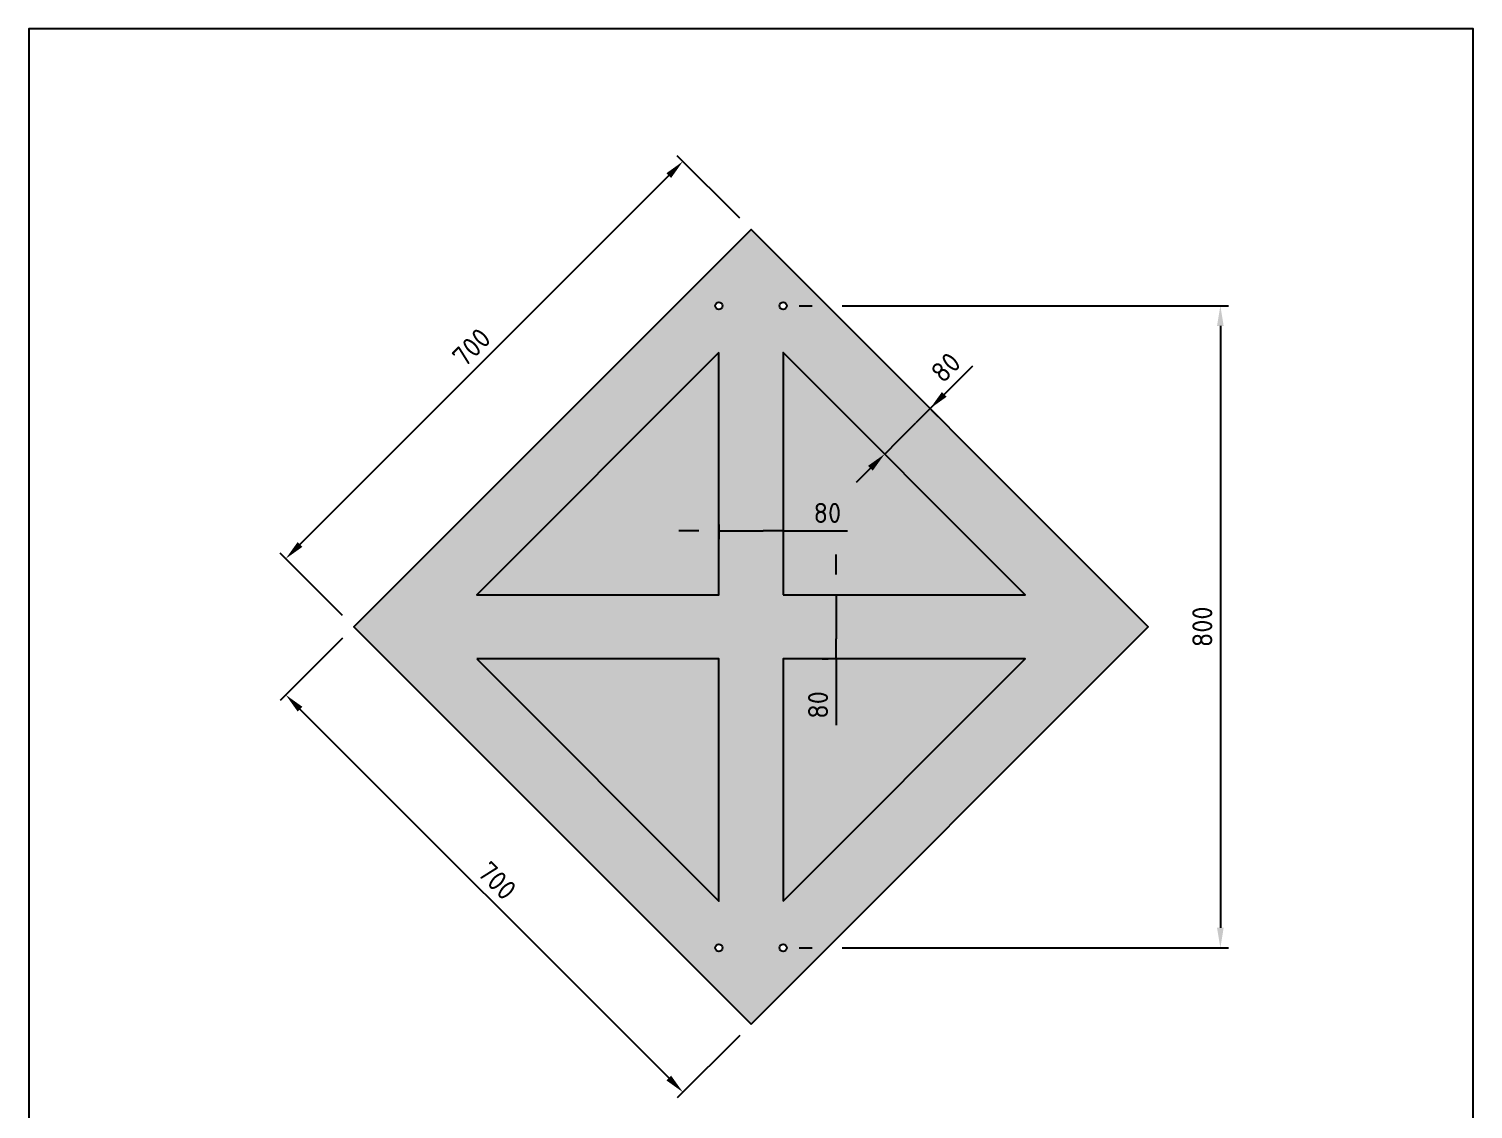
# Model space of a CAD drawing. Header units: millimetres. Extents: x 0 to 1800, y 0 to 2770.
# Drawn here: x 0 to 1800, y 1424 to 2770 of the extents above; entities that cross this region are included whole.
import ezdxf

# ---------------------------------------------------------------- set-up
doc = ezdxf.new("R2010")
doc.units = ezdxf.units.MM
for name, color, linetype in [('DIM-ISO_1-10', 4, 'Continuous'), ('RAMME', 7, 'Continuous'), ('Skilt', 7, 'Continuous'), ('Skilt-kontur', 4, 'Continuous'), ('Skravur-Sort', 250, 'Continuous')]:
    doc.layers.add(name, color=color, linetype=linetype)
doc.layers.add('Skravur-Gul', color=7, linetype='Continuous', true_color=0xffcc1f)
doc.styles.add('ISO25', font='ISO3098.shx')
doc.dimstyles.new('DIM-ISO_1-10', dxfattribs={"dimscale": 10, "dimtxt": 2.5, "dimasz": 2.5, "dimexe": 1, "dimexo": 2, "dimgap": 1, "dimtad": 1, "dimdec": 0, "dimdsep": 46, "dimtxsty": 'ISO25', "dimcen": 0, "dimclrd": 256, "dimclre": 256, "dimclrt": 2, "dimadec": 0, "dimazin": 0, "dimtp": 0.1, "dimtm": 0.1, "dimtfac": 0.71, "dimtdec": 0, "dimtmove": 0, "dimatfit": 3, "dimfxl": 1, "dimtzin": 0, "dimarcsym": 0})
doc.dimstyles.new('DIM-ISO_1-10$0', dxfattribs={"dimscale": 10, "dimtxt": 2.5, "dimasz": 2.5, "dimexe": 1, "dimexo": 2, "dimgap": 1, "dimtad": 1, "dimdec": 0, "dimdsep": 46, "dimtxsty": 'ISO25', "dimcen": 0, "dimclrd": 256, "dimclre": 256, "dimclrt": 2, "dimadec": 0, "dimazin": 0, "dimtp": 0.1, "dimtm": 0.1, "dimtfac": 0.71, "dimtdec": 0, "dimtmove": 0, "dimatfit": 3, "dimfxl": 1, "dimtzin": 0, "dimarcsym": 0})

# ---------------------------------------------------------------- blocks, each defined once
blk = doc.blocks.new('*D11')
at = {"layer": 'Defpoints', "color": 0, "transparency": 16777216}
for p in [(815.1, 2604.9), (900, 2520), (405, 2025)]:
    blk.add_point(p, dxfattribs=at)
at = {"layer": 'DIM-ISO_1-10', "lineweight": -2, "transparency": 16777216}
for p, q in [((885.9, 2534.1), (808.1, 2611.9)), ((337.9, 2127.6), (797.5, 2587.2)), ((390.9, 2039.2), (313.1, 2116.9))]:
    blk.add_line(p, q, dxfattribs=at)
at = {"layer": 'DIM-ISO_1-10', "transparency": 16777216}
for points in [[(794.5, 2590.1), (800.4, 2584.2), (815.1, 2604.9)], [(334.9, 2130.5), (340.8, 2124.6), (320.2, 2109.9)]]:
    blk.add_solid(points, dxfattribs=at)
at = {"layer": 'DIM-ISO_1-10', "color": 2, "transparency": 16777216, "insert": (551.7, 2373.3), "char_height": 25, "attachment_point": 5, "rotation": 45, "style": 'ISO25'}
blk.add_mtext('700', dxfattribs=at)
blk = doc.blocks.new('*D12')
at = {"layer": 'Defpoints', "color": 0, "transparency": 16777216}
for p in [(405, 2025), (900, 1530.1), (815.1, 1445.2)]:
    blk.add_point(p, dxfattribs=at)
at = {"layer": 'DIM-ISO_1-10', "lineweight": -2, "transparency": 16777216}
for p, q in [((390.9, 2010.9), (313.1, 1933.1)), ((337.9, 1922.5), (797.5, 1462.9)), ((885.9, 1515.9), (808.1, 1438.1))]:
    blk.add_line(p, q, dxfattribs=at)
at = {"layer": 'DIM-ISO_1-10', "transparency": 16777216}
for points in [[(340.8, 1925.4), (334.9, 1919.5), (320.2, 1940.2)], [(800.4, 1465.8), (794.5, 1459.9), (815.1, 1445.2)]]:
    blk.add_solid(points, dxfattribs=at)
at = {"layer": 'DIM-ISO_1-10', "color": 2, "transparency": 16777216, "insert": (583.6, 1708.6), "char_height": 25, "attachment_point": 5, "rotation": 315, "style": 'ISO25'}
blk.add_mtext('700', dxfattribs=at)
blk = doc.blocks.new('*D13')
at = {"layer": 'Defpoints', "color": 0, "transparency": 16777216}
for p in [(940, 2425), (940, 1625), (1485, 1625)]:
    blk.add_point(p, dxfattribs=at)
at = {"layer": 'DIM-ISO_1-10', "lineweight": -2, "transparency": 16777216}
for p, q in [((960, 2425), (976.2, 2425)), ((1013.7, 2425), (1495, 2425)), ((1485, 2400), (1485, 1650)), ((960, 1625), (976.2, 1625)), ((1013.7, 1625), (1495, 1625))]:
    blk.add_line(p, q, dxfattribs=at)
at = {"layer": 'DIM-ISO_1-10', "transparency": 16777216}
for points in [[(1480.8, 2400), (1489.1, 2400), (1485, 2425)], [(1480.8, 1650), (1489.1, 1650), (1485, 1625)]]:
    blk.add_solid(points, dxfattribs=at)
at = {"layer": 'DIM-ISO_1-10', "color": 2, "transparency": 16777216, "insert": (1462.5, 2025), "char_height": 25, "attachment_point": 5, "rotation": 90, "style": 'ISO25'}
blk.add_mtext('800', dxfattribs=at)
blk = doc.blocks.new('*D17')
at = {"layer": 'Defpoints', "color": 0, "transparency": 16777216}
for p in [(1147.5, 2272.5), (1066.6, 2240.3), (1090.9, 2215.9)]:
    blk.add_point(p, dxfattribs=at)
at = {"layer": 'DIM-ISO_1-10', "lineweight": -2, "transparency": 16777216}
for p, q in [((1123.1, 2296.9), (1176.4, 2350.1)), ((1140.8, 2314.5), (1158.5, 2332.2)), ((1123.1, 2296.9), (1105.5, 2279.2)), ((1133.3, 2286.7), (1116.1, 2303.9)), ((1084.3, 2258), (1105.5, 2279.2)), ((1066.6, 2240.3), (1084.3, 2258)), ((1076.8, 2230.1), (1059.5, 2247.4)), ((1048.9, 2222.6), (1031.2, 2204.9))]:
    blk.add_line(p, q, dxfattribs=at)
at = {"layer": 'DIM-ISO_1-10', "transparency": 16777216}
for points in [[(1137.9, 2317.5), (1143.8, 2311.6), (1123.1, 2296.9)], [(1045.9, 2225.6), (1051.8, 2219.7), (1066.6, 2240.3)]]:
    blk.add_solid(points, dxfattribs=at)
at = {"layer": 'DIM-ISO_1-10', "color": 2, "transparency": 16777216, "insert": (1142.7, 2348.3), "char_height": 25, "attachment_point": 5, "rotation": 45, "style": 'ISO25'}
blk.add_mtext('80', dxfattribs=at)
blk = doc.blocks.new('*D18')
at = {"layer": 'Defpoints', "color": 0, "transparency": 16777216}
for p in [(860, 2172.3), (940, 2172.3), (940, 2144.4)]:
    blk.add_point(p, dxfattribs=at)
at = {"layer": 'DIM-ISO_1-10', "lineweight": -2, "transparency": 16777216}
for p, q in [((835, 2144.4), (810, 2144.4)), ((860, 2152.3), (860, 2134.4)), ((860, 2144.4), (885, 2144.4)), ((885, 2144.4), (915, 2144.4)), ((940, 2144.4), (915, 2144.4)), ((940, 2152.3), (940, 2134.4)), ((940, 2144.4), (1020.4, 2144.4)), ((965, 2144.4), (990, 2144.4))]:
    blk.add_line(p, q, dxfattribs=at)
at = {"layer": 'DIM-ISO_1-10', "transparency": 16777216}
for points in [[(835, 2148.6), (835, 2140.3), (860, 2144.4)], [(965, 2148.6), (965, 2140.3), (940, 2144.4)]]:
    blk.add_solid(points, dxfattribs=at)
at = {"layer": 'DIM-ISO_1-10', "color": 2, "transparency": 16777216, "insert": (995.2, 2166.9), "char_height": 25, "attachment_point": 5, "style": 'ISO25'}
blk.add_mtext('80', dxfattribs=at)
blk = doc.blocks.new('*D19')
at = {"layer": 'Defpoints', "color": 0, "transparency": 16777216}
for p in [(1006.1, 2065), (1008.5, 2065), (1008.5, 1985)]:
    blk.add_point(p, dxfattribs=at)
at = {"layer": 'DIM-ISO_1-10', "lineweight": -2, "transparency": 16777216}
for p, q in [((1006.1, 2090), (1006.1, 2115)), ((988.5, 2065), (996.1, 2065)), ((1006.1, 2065), (1006.1, 2040)), ((1006.1, 2040), (1006.1, 2010)), ((1006.1, 1985), (1006.1, 2010)), ((988.5, 1985), (996.1, 1985)), ((1006.1, 1985), (1006.1, 1902.5)), ((1006.1, 1960), (1006.1, 1935))]:
    blk.add_line(p, q, dxfattribs=at)
at = {"layer": 'DIM-ISO_1-10', "transparency": 16777216}
for points in [[(1001.9, 2090), (1010.3, 2090), (1006.1, 2065)], [(1001.9, 1960), (1010.3, 1960), (1006.1, 1985)]]:
    blk.add_solid(points, dxfattribs=at)
at = {"layer": 'DIM-ISO_1-10', "color": 2, "transparency": 16777216, "insert": (983.6, 1927.7), "char_height": 25, "attachment_point": 5, "rotation": 90, "style": 'ISO25'}
blk.add_mtext('80', dxfattribs=at)

msp = doc.modelspace()

# ---------------------------------------------------------------- hatches: boundary and pattern name
at = {"layer": 'Skravur-Gul'}
h = msp.add_hatch(color=256, dxfattribs=at)
h.dxf.hatch_style = 1
h.paths.add_polyline_path([(860, 2366.9), (558.2, 2065), (860, 2065)])
h.paths.add_polyline_path([(940, 2065), (1241.8, 2065), (940, 2366.9)])
h.paths.add_polyline_path([(940, 1683.2), (1241.8, 1985), (940, 1985)])
h.paths.add_polyline_path([(558.2, 1985), (860, 1683.2), (860, 1985)])
at = {"layer": 'Skravur-Sort'}
h = msp.add_hatch(color=256, dxfattribs=at)
h.dxf.hatch_style = 1
h.paths.add_polyline_path([(1395, 2025), (900, 2520), (405, 2025), (900, 1530.1)])
h.paths.add_polyline_path([(558.2, 1985), (860, 1985), (860, 1683.2)], flags=16)
h.paths.add_polyline_path([(558.2, 2065), (860, 2366.9), (860, 2065)], flags=16)
h.paths.add_polyline_path([(940, 1985), (1241.8, 1985), (940, 1683.2)], flags=16)
h.paths.add_polyline_path([(940, 2065), (940, 2366.9), (1241.8, 2065)], flags=16)
h.paths.add_polyline_path([(864.5, 1625, -1), (855.5, 1625, -1)], flags=16)
h.paths.add_polyline_path([(855.5, 2425, -1), (864.5, 2425, -1)], flags=16)
h.paths.add_polyline_path([(944.5, 1625, -1), (935.5, 1625, -1)], flags=16)
h.paths.add_polyline_path([(935.5, 2425, -1), (944.5, 2425, -1)], flags=16)

# ---------------------------------------------------------------- linework, layer by layer
at = {"layer": 'RAMME'}
msp.add_lwpolyline([(0, 0), (1800, 0), (1800, 2770), (0, 2770)], close=True, dxfattribs=at)
at = {"layer": 'Skilt'}
msp.add_lwpolyline([(900, 1530.1), (1395, 2025), (900, 2520), (405, 2025)], close=True, dxfattribs=at)
at = {"layer": 'Skilt-kontur'}
for points in [[(860, 2366.9), (558.2, 2065), (860, 2065)], [(940, 2065), (1241.8, 2065), (940, 2366.9)], [(558.2, 1985), (860, 1683.2), (860, 1985)], [(940, 1683.2), (1241.8, 1985), (940, 1985)]]:
    msp.add_lwpolyline(points, close=True, dxfattribs=at)
for centre in [(860, 2425), (940, 2425), (860, 1625), (940, 1625)]:
    msp.add_circle(centre, 4.5, dxfattribs=at)

# ---------------------------------------------------------------- dimensions: what is measured, and where the dimension line sits
at = {"layer": 'DIM-ISO_1-10'}
for p2, distance, picture, middle in [((900, 2520), 120, '*D11', (551.7, 2373.3)), ((900, 1530.1), -120, '*D12', (583.6, 1708.6))]:
    dim = msp.add_aligned_dim(p1=(405, 2025), p2=p2, distance=distance, dimstyle='DIM-ISO_1-10', dxfattribs=at)
    dim.commit()
    dim.dimension.update_dxf_attribs({"geometry": picture, "text_midpoint": middle})
dim = msp.add_linear_dim(base=(1485, 1625), p1=(940, 2425), p2=(940, 1625), angle=90, dimstyle='DIM-ISO_1-10', dxfattribs=at)
dim.commit()
dim.dimension.update_dxf_attribs({"geometry": '*D13', "text_midpoint": (1462.5, 2025)})
for base, p1, p2, angle, picture, middle, dimtype in [((1066.6, 2240.3), (1147.5, 2272.5), (1090.9, 2215.9), 225, '*D17', (1158.6, 2332.3), 161), ((1006.1, 2065), (1008.5, 1985), (1008.5, 2065), 90, '*D19', (1006.1, 1927.7), 160)]:
    dim = msp.add_linear_dim(base=base, p1=p1, p2=p2, angle=angle, dimstyle='DIM-ISO_1-10$0', dxfattribs=at)
    dim.commit()
    dim.dimension.update_dxf_attribs({"geometry": picture, "text_midpoint": middle, "dimtype": dimtype})
dim = msp.add_linear_dim(base=(940, 2144.4), p1=(860, 2172.3), p2=(940, 2172.3), dimstyle='DIM-ISO_1-10$0', dxfattribs=at)
dim.commit()
dim.dimension.update_dxf_attribs({"geometry": '*D18', "text_midpoint": (995.2, 2144.4), "dimtype": 160})

doc.saveas('drawing.dxf')
